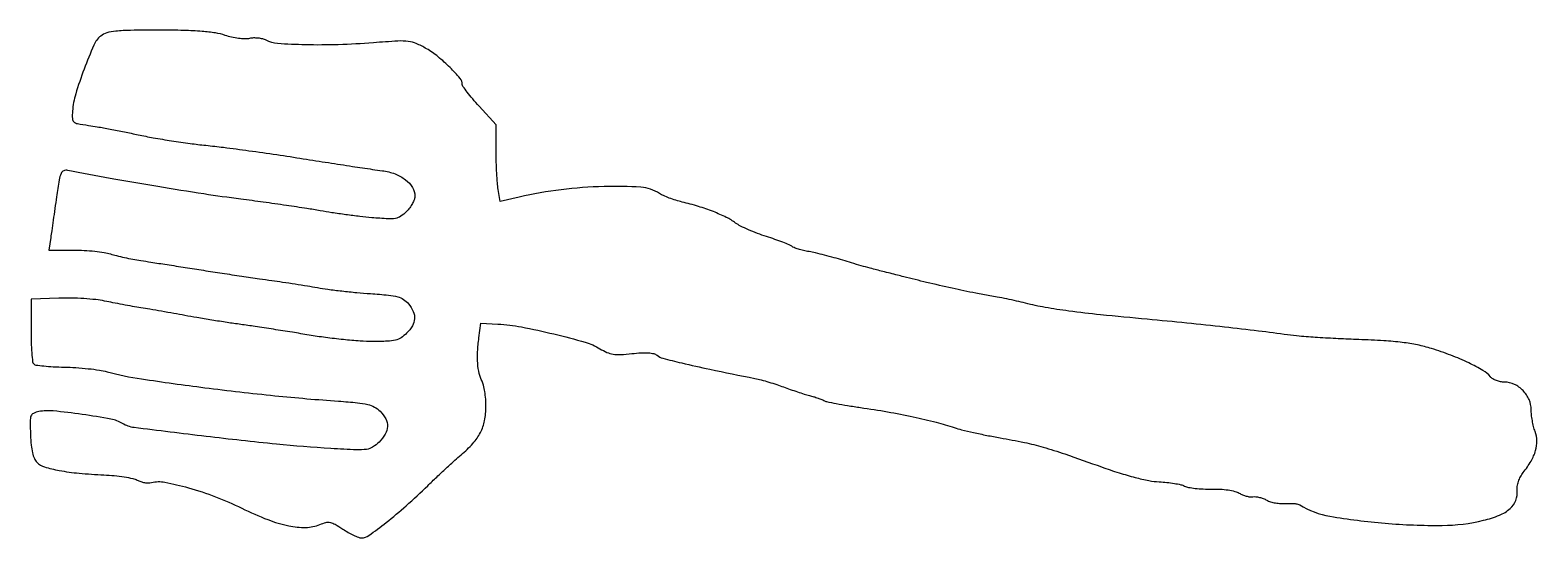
# Model space of a CAD drawing. Extents: x 0 to 446, y 0 to 150.
import ezdxf

# ---------------------------------------------------------------- set-up
doc = ezdxf.new("R2010")
doc.units = 0

msp = doc.modelspace()

# ---------------------------------------------------------------- linework, layer by layer
msp.add_lwpolyline([(21.097269, 148.25, 0.117898), (19.081347, 145.58159, 0.013227), (16.199805, 138.487515, 0.016623), (13.711842, 131.131308, 0.054256), (12.770269, 126.085628, 0.027061), (12.720869, 123.837917, 0.204884), (13.159391, 122.897446, 0.138768), (14.239803, 122.369487, 0.010411), (17.5, 121.850241, -0.009399), (20.068599, 121.446469, -0.002992), (23.878082, 120.750503, -0.002985), (28.11426, 119.924142, -0.003322), (32.191342, 119.075298, 0.009168), (36.646185, 118.202014, 0.005211), (42.06402, 117.300884, 0.005202), (47.541535, 116.506668, 0.008557), (52.191342, 115.962618, -0.006896), (57.403803, 115.370277, -0.002391), (64.906207, 114.376243, -0.002375), (73.161314, 113.202302, -0.002761), (81, 112.005312, 0.000741), (88.440486, 110.838344, 0.000869), (95.497819, 109.75474, 0.000763), (101.465166, 108.858431, 0.005373), (104.375556, 108.45774, -0.059248), (108.106519, 107.527178, -0.074247), (111.213576, 105.785099, -0.087984), (113.278908, 103.505157, -0.141058), (114, 101, -0.088534), (113.825469, 100.02206, -0.036309), (113.266636, 98.789932, -0.034483), (112.458811, 97.522167, -0.0373), (111.503442, 96.412533, -0.046949), (109.798459, 95.000843, -0.105744), (108.2522, 94.370594, -0.058536), (106.058546, 94.24015, -0.00717), (101.253442, 94.586149, -0.007328), (97.741513, 94.941631, -0.004374), (93.574449, 95.462204, -0.004378), (89.432024, 96.053507, -0.007567), (86, 96.627368, 0.006962), (82.0636, 97.290464, 0.002044), (76.003125, 98.19943, 0.002053), (69.175751, 99.166283, 0.002203), (62.5, 100.05377, -0.006137), (51.613174, 101.588334, -0.003128), (37.972964, 103.769484, -0.003098), (23.852526, 106.20812, -0.004433), (11.363656, 108.559225, 0.150764), (10.156087, 108.432782, 0.194071), (9.375322, 107.649547, 0.059476), (8.817602, 105.72186, 0.005343), (8.053877, 100.740526, -0.000357), (7.562959, 97.310567, -0.000338), (7.058281, 93.819092, -0.000336), (6.607555, 90.73028, -0.00119), (6.312413, 88.75), (5.744384, 85), (13.128794, 85, -0.01338), (16.21219, 84.917475, -0.012354), (19.370219, 84.669944, -0.012452), (22.171373, 84.309907, -0.039633), (24.006602, 83.876405, 0.017124), (25.729329, 83.386731, 0.007084), (28.089439, 82.837794, 0.006999), (30.638431, 82.320134, 0.008955), (33, 81.91852, -0.000817), (35.95121, 81.465921, -0.000212), (40.703125, 80.727159, -0.000215), (46.119532, 79.880355, -0.000219), (51.5, 79.034378, 0.001125), (57.002922, 78.179356, 0.00097), (62.787709, 77.305348, 0.000977), (68.037075, 76.53313, 0.002835), (71.670926, 76.026835, -0.003286), (74.876714, 75.57723, -0.002104), (78.594557, 75.014879, -0.002114), (82.232251, 74.433225, -0.00395), (85.170926, 73.92672, 0.011404), (88.251131, 73.442985, 0.004889), (92.384177, 72.931252, 0.004835), (96.800287, 72.471473, 0.006355), (100.839039, 72.142148, -0.006949), (106.159539, 71.701948, -0.041123), (108.906823, 71.205869, -0.078996), (110.660843, 70.425703, -0.078696), (112.089039, 69.139216, -0.064838), (113.499287, 66.844134, -0.121595), (113.885791, 64.713983, -0.119686), (113.238072, 62.625617, -0.061681), (111.545455, 60.454545, -0.053587), (109.900738, 59.129071, -0.083101), (108.229255, 58.411645, -0.050515), (105.870837, 58.082489, -0.009432), (101.498514, 58, -0.017775), (97.805104, 58.131344, -0.007446), (92.845487, 58.55885, -0.007356), (87.54816, 59.173894, -0.009479), (82.70306, 59.902468, 0.002098), (77.757219, 60.72102, 0.001445), (72.147149, 61.608707, 0.001457), (66.745102, 62.431367, 0.002975), (62.5, 63.039388, -0.003414), (58.507762, 63.614771, -0.002275), (53.940625, 64.326144, -0.00229), (49.515975, 65.056752, -0.004482), (46, 65.686349, 0.001722), (42.726471, 66.291199, 0.001259), (39.0875, 66.941156, 0.001272), (35.636597, 67.539511, 0.002814), (33, 67.97451, -0.004001), (30.515332, 68.390505, -0.002423), (27.580638, 68.920693, -0.002427), (24.672319, 69.4753, -0.004269), (22.274513, 69.965919, 0.026529), (19.694927, 70.375113, 0.010811), (16.153375, 70.668489, 0.010661), (12.325334, 70.820573, 0.013381), (8.774513, 70.790838), (0.5, 70.5), (0.5, 61.330855, 0.008058), (0.557544, 57.760256, 0.011802), (0.73289, 54.622984, 0.007306), (0.977729, 52.027315, 0.171221), (1.292818, 51.37137, 0.163082), (1.935785, 51.0524, 0.008449), (4.263606, 50.771005, 0.012673), (7.090834, 50.549866, 0.008804), (10.292818, 50.437412, -0.01196), (13.764968, 50.293527, -0.010244), (17.411015, 49.979845, -0.010367), (20.712609, 49.558135, -0.028857), (23, 49.081414, 0.028675), (33.199885, 46.951763, 0.005527), (51.896039, 44.365732, 0.006181), (72.570908, 41.997868, 0.008185), (91.446917, 40.383815, -0.006941), (96.990262, 39.9237, -0.035688), (100.028301, 39.408323, -0.064518), (102.036504, 38.63347, -0.072199), (103.696917, 37.393992, -0.073685), (105.36132, 35.150542, -0.131599), (105.880341, 32.928792, -0.125391), (105.22663, 30.669759, -0.063645), (103.404413, 28.313504, -0.05626), (101.499236, 26.794806, -0.107162), (99.665408, 26.131457, -0.044563), (96.811334, 26.004338, -0.003446), (89.154413, 26.398632, -0.010354), (73.065868, 27.673064, -0.004819), (52.254752, 29.958769, -0.001543), (30.955101, 32.572792, -0.107185), (27.577063, 33.763001, 0.0931), (24.136745, 35.084115, 0.009848), (15.61551, 36.470508, 0.010956), (7.075209, 37.497495, 0.072642), (2.797448, 37.295162, 0.061718), (1.21725, 36.779255, 0.200503), (0.492218, 35.979105, 0.088209), (0.241571, 34.468867, 0.006907), (0.345273, 30.372379, 0.015724), (0.554585, 27.411209, 0.032758), (0.940126, 25.131138, 0.042794), (1.499676, 23.434329, 0.095621), (2.257667, 22.313762, 0.123075), (4.489315, 20.97459, 0.027488), (8.837481, 19.907755, 0.023512), (14.688651, 19.091413, 0.012127), (22.065881, 18.593762, -0.013438), (25.130098, 18.378982, -0.014798), (28.0809, 18.003861, -0.014308), (30.573024, 17.538379, -0.069645), (31.918114, 17.043824, 0.044599), (32.933011, 16.612029, 0.035318), (34.090926, 16.325584, 0.036426), (35.211823, 16.214155, 0.070628), (36.1043, 16.317024, -0.111951), (40.036724, 16.44607, -0.021401), (47.03649, 14.785212, -0.022418), (55.007194, 12.13859, -0.021747), (62.792046, 8.765188, 0.019285), (70.516899, 5.372541, 0.042637), (76.681669, 3.532655, 0.057236), (81.714669, 3.076102, 0.092466), (85.910459, 3.962911, -0.041016), (87.671028, 4.528254, -0.107841), (88.989575, 4.546549, -0.081923), (90.405371, 4.006421, -0.017229), (92.654173, 2.589027, 0.019109), (94.239709, 1.597992, 0.020798), (95.852933, 0.760527, 0.020804), (97.284733, 0.16252, 0.088741), (98.193221, 0, 0.156255), (100.390368, 0.703812, 0.011647), (105.486865, 4.524566, 0.015251), (111.431767, 9.502385, 0.010965), (117.770631, 15.401941, -0.00348), (120.434444, 17.956611, -0.003049), (123.253052, 20.589945, -0.003065), (125.82783, 22.937171, -0.009151), (127.628627, 24.5, 0.034725), (131.133823, 27.871033, 0.065138), (133.367432, 31.098404, 0.070592), (134.586585, 34.607827, 0.048212), (134.996262, 38.815741, 0.019242), (134.913411, 41.007928, 0.018938), (134.662259, 43.199006, 0.019205), (134.296166, 45.098439, 0.065742), (133.853983, 46.272835, -0.067107), (133.004388, 48.548013, -0.037511), (132.566733, 51.475804, -0.031649), (132.531146, 54.991871, -0.020123), (132.913066, 59.069159), (133.5, 63.434944), (138.5, 63.149974, -0.032511), (145.488187, 62.293652, -0.012342), (155.098699, 60.229044, -0.010363), (164.348088, 57.797992, -0.069066), (168.695682, 55.879062, 0.035247), (170.771089, 54.790369, 0.065372), (172.594976, 54.261782, 0.051383), (174.771632, 54.155363, 0.01471), (178.142293, 54.436589, -0.014084), (180.903481, 54.670443, -0.030851), (183.024246, 54.659083, -0.040574), (184.59427, 54.424779, -0.116391), (185.575248, 53.937549, 0.109168), (187.245537, 53.078039, 0.006319), (192.85702, 51.674225, 0.006672), (201.153173, 49.826403, 0.00175), (214.5, 47.088729, -0.01466), (216.354319, 46.658208, -0.007577), (218.646875, 46.017296, -0.007525), (220.985738, 45.286602, -0.011316), (223, 44.572977, 0.006413), (224.95214, 43.859741, 0.004948), (227.098166, 43.130494, 0.005005), (229.116834, 42.48905, 0.011922), (230.632053, 42.063472, -0.010788), (231.912598, 41.706937, -0.010947), (233.170311, 41.29709, -0.010786), (234.247664, 40.893439, -0.043408), (234.874731, 40.57742, 0.087111), (235.691097, 40.25155, 0.004357), (238.525324, 39.685001, 0.006899), (241.92397, 39.084848, 0.004927), (245.742678, 38.503285, -0.008257), (253.690979, 37.238604, -0.009167), (261.319692, 35.750577, -0.00986), (268.109639, 34.155819, -0.019225), (273.441503, 32.57138, 0.021214), (275.623661, 31.932354, 0.005856), (279.103587, 31.114826, 0.005904), (283.07092, 30.280729, 0.006144), (287.0046, 29.552202, -0.008929), (294.160047, 28.185737, -0.018257), (299.705878, 26.810559, -0.013451), (306.105503, 24.785439, -0.002942), (317, 20.940743, 0.010014), (322.148807, 19.205206, 0.013291), (326.901013, 17.84637, 0.01473), (330.992591, 16.920807, 0.037075), (334.025196, 16.558546, -0.014961), (336.285319, 16.389413, -0.015441), (338.507464, 16.086474, -0.015336), (340.411807, 15.70631, -0.061528), (341.525196, 15.299122, 0.074215), (342.66271, 14.915395, 0.016868), (344.682401, 14.623649, 0.017103), (347.058121, 14.443888, 0.015885), (349.5, 14.420561, -0.01916), (352.052766, 14.379455, -0.0233), (354.432058, 14.138309, -0.025135), (356.420863, 13.739593, -0.076431), (357.686758, 13.203362, 0.040211), (358.657155, 12.706926, 0.03267), (359.763796, 12.331366, 0.033773), (360.835475, 12.120439, 0.069913), (361.686758, 12.131322, -0.066528), (362.546599, 12.148111, -0.030912), (363.647886, 11.953233, -0.029946), (364.796603, 11.601892, -0.036686), (365.816685, 11.134022, 0.052808), (366.934144, 10.664394, 0.028231), (368.392172, 10.313939, 0.027773), (369.937172, 10.121513, 0.0386), (371.331084, 10.133754, -0.021111), (372.633492, 10.190741, -0.022807), (373.902698, 10.134739, -0.023084), (374.979145, 9.987587, -0.093157), (375.595107, 9.750238, 0.096419), (384.505612, 6.382761, 0.0213), (400.782072, 4.312872, 0.022974), (417.688084, 3.670836, 0.057404), (429.934326, 5.180563, 0.037321), (434.612461, 6.689165, 0.085379), (437.748053, 8.641519, 0.118107), (439.441895, 11.073193, 0.120024), (439.836739, 13.993451, -0.067953), (439.874913, 15.217136, -0.040685), (440.232936, 16.629825, -0.039117), (440.843138, 18.042558, -0.04518), (441.642031, 19.272045, 0.034291), (443.959828, 22.674825, 0.061907), (445.28918, 25.769313, 0.074955), (445.673612, 28.654518, 0.082639), (445.163802, 31.423558, -0.025858), (444.717726, 32.89013, -0.016217), (444.341867, 34.643764, -0.016271), (444.08346, 36.399038, -0.028415), (444, 37.866453, 0.104332), (443.375297, 40.827689, 0.087899), (441.586081, 43.493173, 0.089249), (439.019112, 45.350089, 0.112528), (436.167899, 46, -0.047869), (434.9527, 46.116609, -0.041405), (433.71882, 46.46354, -0.043476), (432.647357, 46.972887, -0.087074), (431.935259, 47.578008, 0.087117), (429.749932, 49.434723, 0.020899), (425.53193, 51.677477, 0.020319), (420.287193, 53.933784, 0.016633), (414.516845, 55.925602, 0.024196), (410.385203, 56.983798, 0.020013), (405.900505, 57.718252, 0.015531), (400.400538, 58.221517, 0.006622), (393.016845, 58.568415, -0.004191), (386.982277, 58.822538, -0.003994), (380.854948, 59.181131, -0.003963), (375.446571, 59.584096, -0.014166), (372, 59.966936, 0.00439), (363.392136, 61.093845, 0.002759), (353.31329, 62.267021, 0.002549), (342.216241, 63.43946, 0.002172), (330.5, 64.565569, -0.002479), (316.69966, 65.900551, -0.007456), (307.300808, 66.998649, -0.010756), (300.298708, 68.076459, -0.018238), (294.5, 69.31671, 0.005994), (291.873904, 69.945993, 0.004368), (288.940625, 70.584911, 0.004413), (286.148081, 71.141993, 0.009681), (284, 71.507885, -0.013683), (279.770196, 72.263248, -0.003317), (272.825091, 73.748746, -0.003543), (265.26601, 75.474352, -0.004876), (258.5, 77.139262, 0.00071), (256.679055, 77.603468, 0.000417), (254.5, 78.15374, 0.000417), (252.320893, 78.700158, 0.000712), (250.5, 79.152385, -0.006285), (248.548513, 79.660201, -0.002577), (245.9125, 80.396262, -0.002549), (243.090044, 81.215662, -0.003262), (240.5, 82.00034, 0.006988), (237.909892, 82.764014, 0.005519), (235.0875, 83.519983, 0.005583), (232.451068, 84.163765, 0.013778), (230.5, 84.560854, -0.014727), (228.888585, 84.892001, -0.01632), (227.354325, 85.307991, -0.015852), (226.074613, 85.745046, -0.076853), (225.408342, 86.121423, 0.068121), (224.663373, 86.559499, 0.006921), (222.754908, 87.325552, 0.008555), (220.442211, 88.171741, 0.00672), (217.908342, 89.012025, -0.013866), (215.257847, 89.933229, -0.012846), (212.59325, 91.02205, -0.012954), (210.272778, 92.113112, -0.041364), (208.813362, 93.004084, 0.043423), (206.041185, 94.680892, 0.020778), (202.23065, 96.362738, 0.01912), (197.781745, 97.915819, 0.016612), (193.014591, 99.206524, -0.017154), (191.133804, 99.717938, -0.0147), (189.191787, 100.381388, -0.014947), (187.462624, 101.089113, -0.040438), (186.299447, 101.723364, 0.128958), (180.801463, 103.56696, 0.02312), (169.89665, 103.793888, 0.024608), (157.261211, 102.849122, 0.025016), (144.849789, 100.66926), (139.199579, 99.382715), (138.610795, 102.941358, -0.021499), (138.382648, 104.818041, -0.006237), (138.191734, 107.728101, -0.006258), (138.058452, 111.015336, -0.006647), (138.011006, 114.239413), (138, 121.978826), (133, 127.5, -0.00801), (131.084317, 129.684703, -0.011592), (129.46875, 131.679748, -0.007379), (128.191865, 133.384956, -0.158299), (128, 133.975791, 0.178767), (127.345886, 135.746839, 0.020192), (124.38613, 138.936867, 0.025187), (120.836705, 142.126646, 0.037925), (117.418739, 144.494754, 0.028911), (114.393108, 146.040376, 0.0758), (112.044602, 146.673101, 0.042831), (108.934943, 146.75474, 0.004559), (101.710271, 146.259219, -0.011388), (91.346664, 145.690479, -0.013696), (81.587813, 145.645021, -0.011233), (73.39637, 146.015496, -0.106332), (70.038675, 146.979302, 0.061058), (69.010729, 147.377334, 0.03467), (67.695928, 147.614083, 0.03409), (66.317806, 147.670189, 0.04722), (65.09091, 147.519967, -0.060493), (63.703979, 147.387301, -0.025408), (61.831753, 147.530393, -0.024491), (59.803563, 147.891208, -0.027524), (57.899561, 148.438841, 0.045075), (55.019366, 149.158976, 0.018984), (51.052429, 149.625055, 0.013999), (45.718115, 149.897309, 0.005509), (38.360784, 149.985447, 0.003601), (29.926328, 149.932813, 0.021691), (25.552144, 149.684022, 0.043292), (22.875333, 149.178319, 0.104336)], format="xyb", close=True)

doc.saveas('drawing.dxf')
